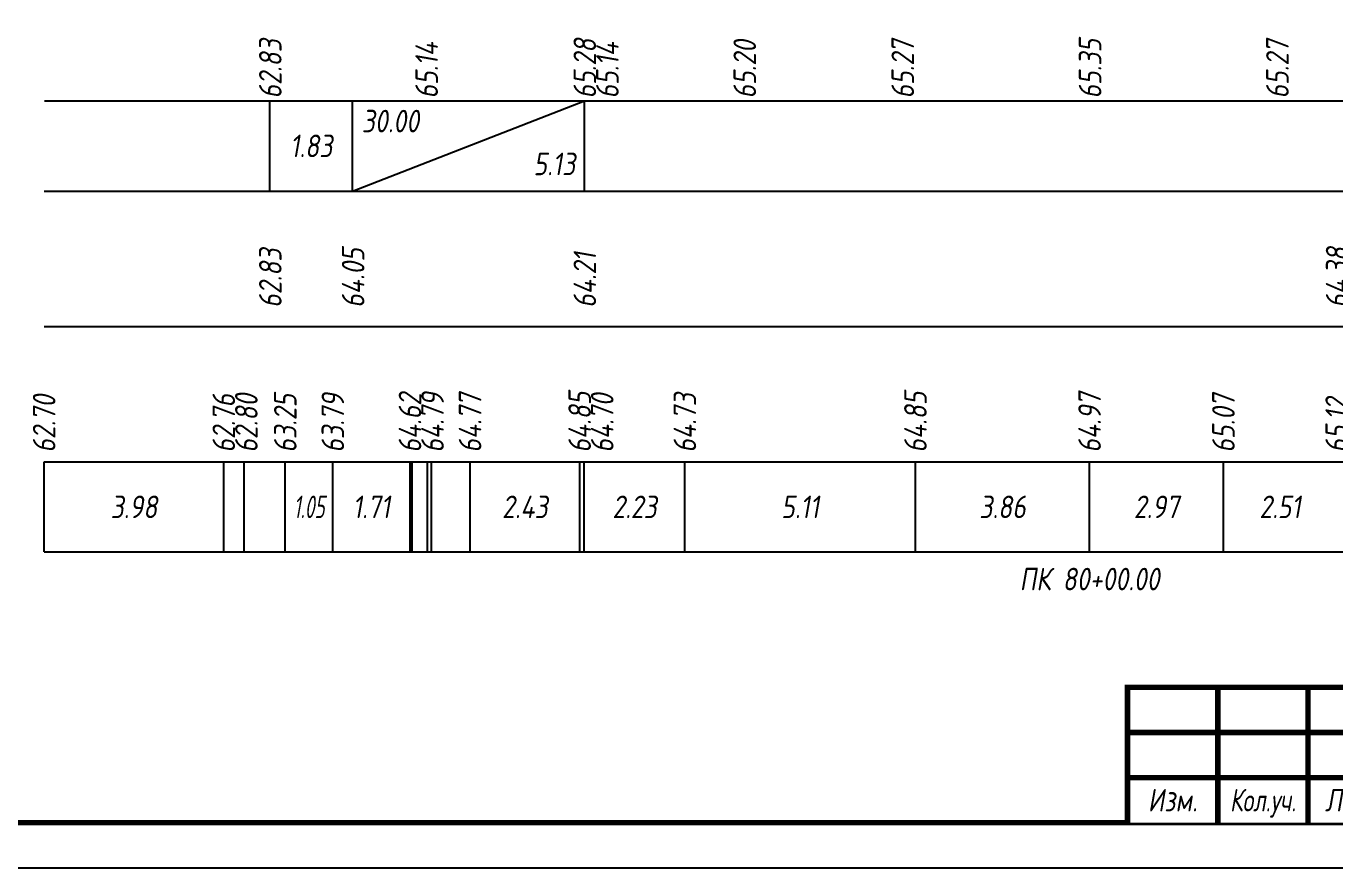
# Model space of a CAD drawing. Extents: x -717 to 1451, y -133302 to 233.
# Drawn here: x 78 to 222.9, y -125934.4 to -125841.2 of the extents above; entities that cross this region are included whole.
import ezdxf
from ezdxf.enums import TextEntityAlignment as Align

# ---------------------------------------------------------------- set-up
doc = ezdxf.new("R2010")
doc.units = 0
for name, color, linetype in [('Зарамочное оформление', 7, 'Continuous'), ('Код_510', 7, 'Continuous'), ('Код_514', 1, 'Continuous'), ('Код_516', 1, 'Continuous'), ('Подписи поперечников', 7, 'Continuous'), ('Таблица', 7, 'Continuous')]:
    doc.layers.add(name, color=color, linetype=linetype)
doc.styles.add('М', font='romand.shx', dxfattribs={"width": 0.8, "oblique": 10, "height": 2.5})

# ---------------------------------------------------------------- blocks, each defined once
blk = doc.blocks.new('Штамп')
at = {"linetype": 'Continuous'}
blk.add_wipeout([(199.95, -411.25), (384.95, -411.25), (384.95, -426.25), (199.95, -426.25)], dxfattribs=at).dxf.layer = 'Зарамочное оформление'
at = {"layer": 'Зарамочное оформление', "linetype": 'Continuous', "lineweight": -3, "const_width": 0.6, "flags": 128}
for points in [[(199.95, -426.25), (199.95, -411.25), (384.95, -411.25)], [(209.95, -411.25), (209.95, -426.25)], [(219.95, -411.25), (219.95, -426.25)], [(199.95, -416.25), (264.95, -416.25)], [(199.95, -421.25), (264.95, -421.25)]]:
    blk.add_lwpolyline(points, dxfattribs=at)
at = {"layer": 'Зарамочное оформление', "linetype": 'Continuous', "style": 'М', "oblique": 10}
for s, width, p in [('Изм.', 0.8, (204.95, -423.75)), ('Кол.уч.', 0.7, (214.95, -423.75)), ('Лист', 0.8, (224.95, -423.75))]:
    blk.add_text(s, height=2.5, dxfattribs=dict(at, width=width)).set_placement(p, align=Align.MIDDLE_CENTER)
blk = doc.blocks.new('шифр')
blk.add_blockref('Штамп', (0, -125563))

msp = doc.modelspace()

# ---------------------------------------------------------------- linework, layer by layer
at = {"flags": 128}
msp.add_lwpolyline([(-30.054, -125934.421), (389.946, -125934.421), (389.946, -125637.421), (-30.054, -125637.421)], close=True, dxfattribs=at)
at = {"const_width": 0.6, "flags": 128}
msp.add_lwpolyline([(-10.054, -125929.421), (384.946, -125929.421), (384.946, -125642.421), (-10.054, -125642.421)], close=True, dxfattribs=at)
at = {"layer": 'Код_510'}
for p, q in [((79.946, -125899.421), (79.946, -125889.421)), ((99.846, -125899.421), (99.846, -125889.421)), ((102.098, -125899.421), (102.098, -125889.421)), ((106.658, -125899.421), (106.658, -125889.421)), ((111.927, -125899.421), (111.927, -125889.421)), ((120.472, -125899.421), (120.472, -125889.421)), ((120.728, -125899.421), (120.728, -125889.421)), ((122.395, -125899.421), (122.395, -125889.421)), ((122.858, -125899.421), (122.858, -125889.421)), ((127.127, -125899.421), (127.127, -125889.421)), ((139.266, -125899.421), (139.266, -125889.421)), ((139.766, -125899.421), (139.766, -125889.421)), ((150.921, -125899.421), (150.921, -125889.421)), ((176.459, -125899.421), (176.459, -125889.421)), ((195.747, -125899.421), (195.747, -125889.421))]:
    msp.add_line(p, q, dxfattribs=at)
at = {"layer": 'Код_516'}
for p, q in [((104.946, -125859.421), (104.946, -125849.421)), ((114.12, -125859.421), (114.12, -125849.421)), ((114.12, -125859.421), (139.782, -125849.421)), ((139.782, -125859.421), (139.782, -125849.421))]:
    msp.add_line(p, q, dxfattribs=at)

# ---------------------------------------------------------------- texts
at = {"layer": 'Код_510', "style": 'М', "oblique": 10, "width": 0.8}
for s, p in [('64.85', (139.266, -125888.421)), ('64.85', (176.459, -125888.421)), ('64.97', (195.747, -125888.421)), ('62.70', (79.946, -125888.421)), ('62.76', (99.846, -125888.421)), ('62.80', (102.346, -125888.421)), ('63.25', (106.658, -125888.421)), ('63.79', (111.927, -125888.421)), ('64.62', (120.472, -125888.421)), ('64.79', (122.972, -125888.421)), ('64.77', (127.127, -125888.421)), ('64.70', (141.766, -125888.421)), ('64.73', (150.921, -125888.421))]:
    msp.add_text(s, height=2.5, rotation=90, dxfattribs=at).set_placement(p, align=Align.MIDDLE_LEFT)
at = {"layer": 'Код_510', "style": 'М', "oblique": 10}
for s, width, p in [('3.98', 0.8, (89.896, -125894.421)), ('1.05', 0.6, (109.292, -125894.421)), ('1.71', 0.8, (116.2, -125894.421)), ('2.43', 0.8, (133.197, -125894.421)), ('2.23', 0.8, (145.344, -125894.421)), ('5.11', 0.8, (163.69, -125894.421)), ('3.86', 0.8, (186.103, -125894.421))]:
    msp.add_text(s, height=2.5, dxfattribs=dict(at, width=width)).set_placement(p, align=Align.MIDDLE_CENTER)
at = {"layer": 'Код_514', "style": 'М', "oblique": 10, "width": 0.8}
for s, p in [('62.83', (105, -125849.176)), ('65.28', (139.837, -125849.176)), ('65.27', (175.051, -125849.176)), ('65.35', (195.801, -125849.176)), ('65.14', (122.318, -125849.176)), ('65.14', (142.337, -125849.176)), ('65.20', (157.551, -125849.176))]:
    msp.add_text(s, height=2.5, rotation=90, dxfattribs=at).set_placement(p, align=Align.MIDDLE_LEFT)
at = {"layer": 'Код_516', "style": 'М', "oblique": 10, "width": 0.8}
msp.add_text('30.00', height=2.5, dxfattribs=at).set_placement((115.12, -125850.421), align=Align.TOP_LEFT)
msp.add_text('1.83', height=2.5, dxfattribs=at).set_placement((109.533, -125854.421), align=Align.MIDDLE_CENTER)
msp.add_text('5.13', height=2.5, dxfattribs=at).set_placement((138.782, -125858.421), align=Align.BOTTOM_RIGHT)
for s, p in [('62.83', (105, -125872.371)), ('64.05', (114.174, -125872.371)), ('64.21', (139.837, -125872.371))]:
    msp.add_text(s, height=2.5, rotation=90, dxfattribs=at).set_placement(p, align=Align.MIDDLE_LEFT)

# ---------------------------------------------------------------- next in the draw order: block references
msp.add_blockref('шифр', (0, 59.829))

# ---------------------------------------------------------------- next in the draw order: linework, layer by layer
at = {"layer": 'Код_510'}
msp.add_line((210.573, -125899.421), (210.573, -125889.421), dxfattribs=at)
at = {"layer": 'Таблица'}
for p, q in [((80, -125849.421), (294.901, -125849.421)), ((79.946, -125859.421), (294.847, -125859.421)), ((79.946, -125874.421), (294.847, -125874.421)), ((79.946, -125889.421), (294.847, -125889.421)), ((79.946, -125899.421), (294.847, -125899.421))]:
    msp.add_line(p, q, dxfattribs=at)

# ---------------------------------------------------------------- next in the draw order: texts
at = {"layer": 'Код_510', "style": 'М', "oblique": 10, "width": 0.8}
for s, p in [('65.07', (210.573, -125888.421)), ('65.12', (223.115, -125888.421))]:
    msp.add_text(s, height=2.5, rotation=90, dxfattribs=at).set_placement(p, align=Align.MIDDLE_LEFT)
for s, p in [('2.97', (203.16, -125894.421)), ('2.51', (216.844, -125894.421))]:
    msp.add_text(s, height=2.5, dxfattribs=at).set_placement(p, align=Align.MIDDLE_CENTER)
at = {"layer": 'Код_514', "style": 'М', "oblique": 10, "width": 0.8}
msp.add_text('65.27', height=2.5, rotation=90, dxfattribs=at).set_placement((216.551, -125849.176), align=Align.MIDDLE_LEFT)
at = {"layer": 'Код_516', "style": 'М', "oblique": 10, "width": 0.8}
msp.add_text('64.38', height=2.5, rotation=90, dxfattribs=at).set_placement((223.169, -125872.371), align=Align.MIDDLE_LEFT)
at = {"layer": 'Подписи поперечников', "style": 'М', "oblique": 10, "width": 0.8}
msp.add_text('ПК 80+00.00', height=2.5, dxfattribs=at).set_placement((195.747, -125904.421), align=Align.BOTTOM_CENTER)

doc.saveas('drawing.dxf')
